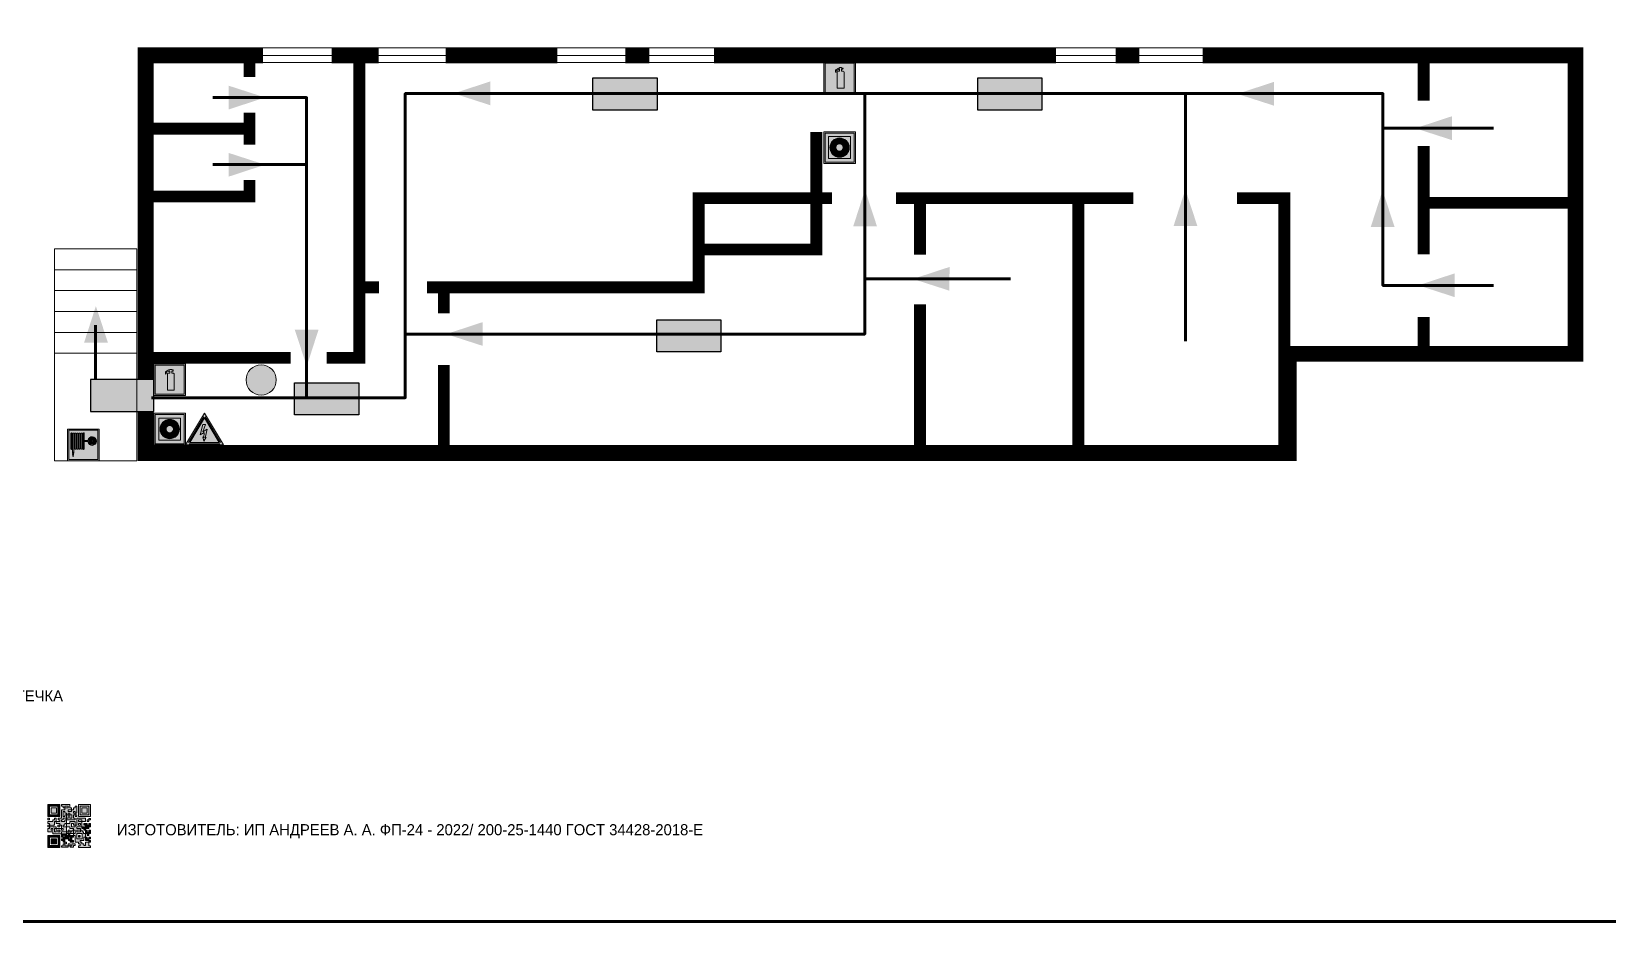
# Model space of a CAD drawing. Header units: millimetres. Extents: x 13114 to 67229, y 22859 to 38520.
# Drawn here: x 26321.4 to 26719.5, y 24275.8 to 24500.5 of the extents above; entities that cross this region are included whole.
import ezdxf

# ---------------------------------------------------------------- set-up
doc = ezdxf.new("R2010")
doc.units = ezdxf.units.MM
doc.layers.add('План_Штампы', color=7, linetype='Continuous')
doc.styles.add('обычный', font='arial.ttf')

# ---------------------------------------------------------------- blocks, each defined once
blk = doc.blocks.new('QR')
at = {"lineweight": 0}
h = blk.add_hatch(color=256, dxfattribs=at)
h.dxf.hatch_style = 1
h.paths.add_polyline_path([(9241.16, 2687.38), (9242.01, 2687.38), (9242.01, 2687.83), (9241.59, 2687.83), (9241.59, 2688.68), (9239.45, 2688.68), (9239.45, 2688.25), (9239.86, 2688.25), (9239.86, 2687.83), (9240.29, 2687.83), (9240.29, 2688.25), (9241.16, 2688.25), (9241.16, 2687.83), (9240.29, 2687.83), (9240.29, 2687.38), (9239.45, 2687.38), (9239.45, 2685.22), (9238.57, 2685.22), (9238.57, 2684.8), (9239.02, 2684.8), (9239.02, 2684.37), (9238.13, 2684.37), (9238.13, 2683.92), (9239.02, 2683.92), (9239.02, 2683.5), (9239.44, 2683.5), (9239.44, 2682.64), (9239.87, 2682.64), (9239.87, 2682.18), (9239.44, 2682.18), (9239.44, 2682.64), (9238.13, 2682.64), (9238.13, 2681.76), (9237.71, 2681.76), (9237.71, 2682.64), (9238.13, 2682.64), (9238.13, 2683.07), (9237.27, 2683.07), (9237.27, 2683.51), (9237.71, 2683.51), (9237.71, 2684.37), (9238.13, 2684.37), (9238.13, 2685.22), (9237.71, 2685.22), (9237.71, 2684.8), (9237.28, 2684.8), (9237.28, 2684.38), (9235.98, 2684.38), (9235.98, 2683.92), (9236.4, 2683.92), (9236.4, 2683.49), (9236.84, 2683.49), (9236.84, 2683.07), (9236.4, 2683.07), (9236.4, 2682.64), (9235.98, 2682.64), (9235.98, 2681.76), (9237.29, 2681.76), (9237.29, 2681.33), (9239.43, 2681.33), (9239.43, 2681.76), (9240.74, 2681.76), (9240.74, 2683.05), (9239.87, 2683.05), (9239.87, 2683.5), (9240.29, 2683.5), (9240.29, 2683.91), (9240.74, 2683.91), (9240.74, 2684.81), (9240.29, 2684.81), (9240.29, 2684.79), (9240.29, 2684.37), (9239.45, 2684.37), (9239.45, 2684.8), (9239.87, 2684.8), (9239.87, 2685.21), (9240.74, 2685.21), (9240.74, 2686.1), (9240.29, 2686.1), (9240.29, 2685.64), (9239.86, 2685.64), (9239.86, 2686.95), (9240.29, 2686.95), (9240.29, 2686.52), (9240.74, 2686.52), (9240.74, 2686.1), (9241.16, 2686.1), (9241.16, 2686.53), (9241.59, 2686.53), (9241.59, 2686.1), (9242.02, 2686.1), (9242.02, 2685.21), (9241.59, 2685.21), (9241.59, 2686.1), (9241.16, 2686.1), (9241.16, 2685.21), (9240.74, 2685.21), (9240.74, 2684.81), (9242.89, 2684.81), (9242.89, 2685.22), (9242.47, 2685.22), (9242.47, 2686.11), (9242.89, 2686.11), (9242.89, 2686.52), (9242.46, 2686.52), (9242.46, 2686.95), (9242.89, 2686.95), (9242.89, 2686.52), (9243.32, 2686.52), (9243.32, 2688.26), (9242.9, 2688.26), (9242.9, 2687.83), (9242.47, 2687.83), (9242.47, 2687.38), (9242.01, 2687.38), (9242.01, 2686.94), (9241.16, 2686.94)])
h.paths.add_polyline_path([(9239.02, 2682.18), (9239.02, 2681.76), (9238.54, 2681.76), (9238.54, 2682.18)], flags=16)
h.paths.add_polyline_path([(9237.27, 2682.65), (9237.27, 2682.19), (9236.83, 2682.19), (9236.83, 2682.65)], flags=16)
h = blk.add_hatch(color=256, dxfattribs=at)
h.dxf.hatch_style = 1
h.paths.add_polyline_path([(9238.15, 2687.83), (9236.83, 2687.83), (9236.83, 2686.52), (9238.15, 2686.52)], flags=0)
h.paths.add_polyline_path([(9239.01, 2685.65), (9239.01, 2688.68), (9235.98, 2688.68), (9235.98, 2685.65)])
h.paths.add_polyline_path([(9236.41, 2686.1), (9236.41, 2688.26), (9238.56, 2688.26), (9238.56, 2686.1)], flags=16)
h.paths.add_polyline_path([(9236.83, 2686.52), (9236.83, 2687.83), (9238.15, 2687.83), (9238.15, 2686.52)], flags=0)
h = blk.add_hatch(color=256, dxfattribs=at)
h.dxf.hatch_style = 1
h.paths.add_polyline_path([(9238.15, 2686.52), (9238.15, 2687.83), (9236.83, 2687.83), (9236.83, 2686.52)])
h.paths.add_polyline_path([(9245.91, 2686.52), (9245.91, 2687.83), (9244.59, 2687.83), (9244.59, 2686.52)], flags=0)
h.paths.add_polyline_path([(9246.77, 2685.65), (9246.77, 2688.68), (9243.74, 2688.68), (9243.74, 2685.65)])
h.paths.add_polyline_path([(9244.17, 2686.1), (9244.17, 2688.26), (9246.32, 2688.26), (9246.32, 2686.1)], flags=16)
h.paths.add_polyline_path([(9244.59, 2686.52), (9244.59, 2687.83), (9245.91, 2687.83), (9245.91, 2686.52)], flags=0)
h = blk.add_hatch(color=256, dxfattribs=at)
h.dxf.hatch_style = 1
h.paths.add_polyline_path([(9240.75, 2681.76), (9240.75, 2681.35), (9241.17, 2681.35), (9241.17, 2681.76)])
h.paths.add_polyline_path([(9241.6, 2682.18), (9241.17, 2682.18), (9241.17, 2681.76), (9241.6, 2681.76)])
h.paths.add_polyline_path([(9242.47, 2681.34), (9242.47, 2682.19), (9242.02, 2682.19), (9242.02, 2681.76), (9241.6, 2681.76), (9241.6, 2681.34)])
h.paths.add_polyline_path([(9239.87, 2678.3), (9239.44, 2678.3), (9239.44, 2677.89), (9241.17, 2677.89), (9241.17, 2678.3), (9240.28, 2678.3), (9240.28, 2678.73), (9239.87, 2678.73)])
h.paths.add_polyline_path([(9240.75, 2678.73), (9240.75, 2679.19), (9240.28, 2679.19), (9240.28, 2678.73)])
h.paths.add_polyline_path([(9241.6, 2678.73), (9241.17, 2678.73), (9241.17, 2678.3), (9241.6, 2678.3)])
h.paths.add_polyline_path([(9242.02, 2678.3), (9241.6, 2678.3), (9241.6, 2677.89), (9242.48, 2677.89), (9242.48, 2678.31), (9242.9, 2678.31), (9242.9, 2678.73), (9242.02, 2678.73)])
h.paths.add_polyline_path([(9246.36, 2684.37), (9246.36, 2684.79), (9245.93, 2684.79), (9245.93, 2684.37)])
h.paths.add_polyline_path([(9246.78, 2685.2), (9246.36, 2685.2), (9246.36, 2684.79), (9246.78, 2684.79)])
h.paths.add_polyline_path([(9245.91, 2687.83), (9244.59, 2687.83), (9244.59, 2686.52), (9245.91, 2686.52)])
h = blk.add_hatch(color=256, dxfattribs=at)
h.dxf.hatch_style = 1
h.paths.add_polyline_path([(9243.32, 2686.11), (9242.89, 2686.11), (9242.89, 2685.64), (9243.32, 2685.64)])
h.paths.add_polyline_path([(9239.02, 2683.07), (9239.02, 2683.5), (9238.56, 2683.5), (9238.56, 2683.07)])
h.paths.add_polyline_path([(9236.4, 2684.8), (9236.4, 2685.22), (9235.98, 2685.22), (9235.98, 2684.8)])
h.paths.add_polyline_path([(9236.4, 2683.07), (9236.4, 2683.49), (9235.98, 2683.49), (9235.98, 2683.07)])
h = blk.add_hatch(color=256, dxfattribs=at)
h.dxf.hatch_style = 1
h.paths.add_polyline_path([(9243.32, 2682.64), (9243.32, 2683.07), (9244.62, 2683.07), (9244.62, 2684.37), (9243.74, 2684.37), (9243.74, 2684.8), (9244.62, 2684.8), (9244.62, 2684.37), (9245.48, 2684.37), (9245.48, 2685.22), (9243.32, 2685.22), (9243.32, 2683.5), (9242.89, 2683.5), (9242.89, 2683.06), (9242.01, 2683.06), (9242.01, 2683.91), (9242.47, 2683.91), (9242.47, 2683.5), (9242.89, 2683.5), (9242.89, 2684.38), (9241.59, 2684.38), (9241.59, 2683.91), (9240.74, 2683.91), (9240.74, 2683.05), (9241.59, 2683.05), (9241.59, 2682.64), (9242.47, 2682.64), (9242.47, 2682.19), (9242.91, 2682.19), (9242.91, 2681.34), (9242.48, 2681.34), (9242.48, 2680.91), (9242.91, 2680.91), (9242.91, 2679.17), (9243.75, 2679.17), (9243.75, 2678.73), (9244.2, 2678.73), (9244.2, 2678.3), (9243.75, 2678.3), (9243.75, 2677.88), (9246.78, 2677.88), (9246.78, 2678.3), (9246.35, 2678.3), (9246.35, 2679.19), (9245.48, 2679.19), (9245.48, 2678.31), (9245.05, 2678.31), (9245.05, 2678.73), (9244.62, 2678.73), (9244.62, 2679.19), (9244.2, 2679.19), (9244.2, 2679.61), (9245.05, 2679.61), (9245.05, 2680.46), (9245.48, 2680.46), (9245.48, 2681.34), (9245.04, 2681.34), (9245.04, 2681.76), (9244.63, 2681.76), (9244.63, 2682.19), (9244.21, 2682.19), (9244.21, 2681.76), (9243.32, 2681.76), (9243.32, 2682.19), (9244.21, 2682.19), (9244.21, 2682.64)])
h.paths.add_polyline_path([(9243.75, 2683.49), (9243.75, 2683.92), (9244.21, 2683.92), (9244.21, 2683.49)], flags=16)
h.paths.add_polyline_path([(9243.32, 2681.34), (9244.63, 2681.34), (9244.63, 2680.04), (9243.32, 2680.04)], flags=16)
h.paths.add_polyline_path([(9243.76, 2680.89), (9244.18, 2680.89), (9244.18, 2680.48), (9243.76, 2680.48)], flags=0)
h = blk.add_hatch(color=256, dxfattribs=at)
h.dxf.hatch_style = 1
h.paths.add_polyline_path([(9246.36, 2683.07), (9246.78, 2683.07), (9246.78, 2683.92), (9246.36, 2683.92), (9246.36, 2683.49), (9245.92, 2683.49), (9245.92, 2683.92), (9245.06, 2683.92), (9245.06, 2683.49), (9245.48, 2683.49), (9245.48, 2683.07), (9244.62, 2683.07), (9244.62, 2682.65), (9245.05, 2682.65), (9245.05, 2682.18), (9245.48, 2682.18), (9245.48, 2682.65), (9246.36, 2682.65)])
h.paths.add_polyline_path([(9246.78, 2682.18), (9246.36, 2682.18), (9246.36, 2681.75), (9245.92, 2681.75), (9245.92, 2682.18), (9245.48, 2682.18), (9245.48, 2681.34), (9245.48, 2681.34), (9245.94, 2681.34), (9245.94, 2680.91), (9246.36, 2680.91), (9246.36, 2681.34), (9246.78, 2681.34)])
h = blk.add_hatch(color=256, dxfattribs=at)
h.dxf.hatch_style = 1
h.paths.add_polyline_path([(9235.98, 2680.9), (9235.98, 2677.86), (9239.02, 2677.86), (9239.02, 2680.9)])
h.paths.add_polyline_path([(9238.57, 2680.48), (9238.57, 2678.32), (9236.41, 2678.32), (9236.41, 2680.48)], flags=16)
h.paths.add_polyline_path([(9238.15, 2680.05), (9238.15, 2678.74), (9236.83, 2678.74), (9236.83, 2680.05)], flags=0)
h = blk.add_hatch(color=256, dxfattribs=at)
h.dxf.hatch_style = 1
h.paths.add_polyline_path([(9238.15, 2680.05), (9236.83, 2680.05), (9236.83, 2678.74), (9238.15, 2678.74)])
h = blk.add_hatch(color=256, dxfattribs=at)
h.dxf.hatch_style = 1
h.paths.add_polyline_path([(9242.02, 2680.46), (9242.48, 2680.46), (9242.48, 2680.91), (9241.58, 2680.91), (9241.58, 2681.35), (9241.17, 2681.35), (9241.17, 2680.91), (9240.75, 2680.91), (9240.75, 2681.33), (9239.43, 2681.33), (9239.43, 2680.46), (9239.86, 2680.46), (9239.86, 2680.92), (9240.3, 2680.92), (9240.3, 2680.46), (9239.86, 2680.46), (9239.86, 2680.04), (9239.44, 2680.04), (9239.44, 2679.62), (9239.86, 2679.62), (9239.86, 2679.19), (9240.29, 2679.19), (9240.29, 2680.03), (9241.18, 2680.03), (9241.18, 2680.47), (9241.6, 2680.47), (9241.6, 2680.03), (9241.18, 2680.03), (9241.18, 2679.61), (9241.6, 2679.61), (9241.6, 2679.19), (9242.47, 2679.19), (9242.47, 2679.6), (9242.02, 2679.6)])
h = blk.add_hatch(color=256, dxfattribs=at)
h.dxf.hatch_style = 1
h.paths.add_polyline_path([(9244.18, 2680.48), (9244.18, 2680.89), (9243.76, 2680.89), (9243.76, 2680.48)])
h = blk.add_hatch(color=256, dxfattribs=at)
h.dxf.hatch_style = 1
h.paths.add_polyline_path([(9245.93, 2680.04), (9245.93, 2680.46), (9245.48, 2680.46), (9245.48, 2679.62), (9246.35, 2679.62), (9246.35, 2680.04)])
h.paths.add_polyline_path([(9246.78, 2680.04), (9246.78, 2680.46), (9246.35, 2680.46), (9246.35, 2680.04)])
h.paths.add_polyline_path([(9246.78, 2679.18), (9246.78, 2679.62), (9246.35, 2679.62), (9246.35, 2679.18)])
for points in [[(9237.71, 2685.22), (9238.13, 2685.22), (9238.13, 2684.37), (9237.71, 2684.37), (9237.71, 2683.51), (9237.27, 2683.51), (9237.27, 2683.07), (9238.13, 2683.07), (9238.13, 2682.64), (9237.71, 2682.64), (9237.71, 2681.76), (9238.13, 2681.76), (9238.13, 2682.64), (9239.44, 2682.64), (9239.44, 2683.5), (9239.02, 2683.5), (9239.02, 2683.07), (9238.56, 2683.07), (9238.56, 2683.5), (9239.02, 2683.5), (9239.02, 2683.92), (9238.13, 2683.92), (9238.13, 2684.37), (9239.02, 2684.37), (9239.02, 2684.8), (9238.57, 2684.8), (9238.57, 2685.22), (9239.45, 2685.22), (9239.45, 2687.38), (9240.29, 2687.38), (9240.29, 2687.83), (9239.86, 2687.83), (9239.86, 2688.25), (9239.45, 2688.25), (9239.45, 2688.68), (9241.59, 2688.68), (9241.59, 2687.83), (9242.01, 2687.83), (9242.01, 2687.38), (9242.47, 2687.38), (9242.47, 2687.83), (9242.9, 2687.83), (9242.9, 2688.26), (9243.32, 2688.26), (9243.32, 2686.52), (9242.89, 2686.52), (9242.89, 2686.11), (9243.32, 2686.11), (9243.32, 2685.64), (9242.89, 2685.64), (9242.89, 2686.11), (9242.47, 2686.11), (9242.47, 2685.22), (9242.89, 2685.22), (9242.89, 2684.81), (9240.74, 2684.81), (9240.74, 2683.91), (9241.59, 2683.91), (9241.59, 2684.38), (9242.89, 2684.38), (9242.89, 2683.5), (9242.47, 2683.5), (9242.47, 2683.91), (9242.01, 2683.91), (9242.01, 2683.06), (9242.89, 2683.06), (9242.89, 2683.5), (9243.32, 2683.5), (9243.32, 2685.22), (9245.48, 2685.22), (9245.48, 2684.37), (9244.62, 2684.37), (9244.62, 2683.07), (9245.48, 2683.07), (9245.48, 2683.49), (9245.06, 2683.49), (9245.06, 2683.92), (9245.92, 2683.92), (9245.92, 2683.49), (9246.36, 2683.49), (9246.36, 2683.92), (9246.78, 2683.92), (9246.78, 2683.07), (9246.36, 2683.07), (9246.36, 2682.65), (9245.48, 2682.65), (9245.48, 2682.18), (9245.92, 2682.18), (9245.92, 2681.75), (9246.36, 2681.75), (9246.36, 2682.18), (9246.78, 2682.18), (9246.78, 2681.34), (9246.36, 2681.34), (9246.36, 2680.91), (9245.94, 2680.91), (9245.94, 2681.34), (9245.48, 2681.34), (9245.48, 2680.46), (9245.93, 2680.46), (9245.93, 2680.04), (9246.35, 2680.04), (9246.35, 2680.46), (9246.78, 2680.46), (9246.78, 2680.04), (9246.78, 2680.04), (9246.35, 2680.04), (9246.35, 2679.62), (9246.78, 2679.62), (9246.78, 2679.18), (9246.35, 2679.18), (9246.35, 2678.3), (9246.78, 2678.3), (9246.78, 2677.88), (9243.75, 2677.88), (9243.75, 2678.3), (9244.2, 2678.3), (9244.2, 2678.73), (9243.75, 2678.73), (9243.75, 2679.17), (9242.91, 2679.17), (9242.91, 2680.91), (9242.48, 2680.91), (9242.48, 2680.46), (9242.02, 2680.46), (9242.02, 2679.6), (9242.47, 2679.6), (9242.47, 2679.19), (9241.6, 2679.19), (9241.6, 2679.61), (9241.18, 2679.61), (9241.18, 2680.03), (9240.29, 2680.03), (9240.29, 2679.19), (9240.75, 2679.19), (9240.75, 2678.73), (9240.28, 2678.73), (9240.28, 2678.3), (9241.17, 2678.3), (9241.17, 2678.73), (9241.6, 2678.73), (9241.6, 2678.3), (9242.02, 2678.3), (9242.02, 2678.73), (9242.9, 2678.73), (9242.9, 2678.31), (9242.48, 2678.31), (9242.48, 2677.89), (9241.6, 2677.89), (9241.6, 2678.3), (9241.17, 2678.3), (9241.17, 2677.89), (9239.44, 2677.89), (9239.44, 2678.3), (9239.87, 2678.3), (9239.87, 2678.73), (9240.28, 2678.73), (9240.28, 2679.19), (9240.29, 2679.19), (9239.86, 2679.19), (9239.86, 2679.62), (9239.44, 2679.62), (9239.44, 2680.04), (9239.86, 2680.04), (9239.86, 2680.46), (9239.43, 2680.46), (9239.43, 2681.33), (9237.29, 2681.33), (9237.29, 2681.76), (9235.98, 2681.76), (9235.98, 2682.64), (9236.4, 2682.64), (9236.4, 2683.07), (9235.98, 2683.07), (9235.98, 2683.49), (9236.4, 2683.49), (9236.4, 2683.92), (9235.98, 2683.92), (9235.98, 2684.38), (9237.28, 2684.38), (9237.28, 2684.8), (9237.71, 2684.8), (9237.71, 2685.22), (9237.92, 2685.22)], [(9240.74, 2685.21), (9239.87, 2685.21), (9239.87, 2684.8), (9239.45, 2684.8), (9239.45, 2684.37), (9240.29, 2684.37), (9240.29, 2684.79), (9240.29, 2684.81), (9240.74, 2684.81), (9240.74, 2685.21), (9239.87, 2685.21)], [(9240.74, 2686.1), (9240.74, 2686.52), (9240.29, 2686.52), (9240.29, 2686.95), (9239.86, 2686.95), (9239.86, 2685.64), (9240.29, 2685.64), (9240.29, 2686.1), (9240.74, 2686.1), (9240.74, 2686.52)], [(9240.74, 2683.91), (9240.29, 2683.91), (9240.29, 2683.5), (9239.87, 2683.5), (9239.87, 2683.05), (9240.74, 2683.05), (9240.74, 2683.91)], [(9244.62, 2684.37), (9244.62, 2684.8), (9243.74, 2684.8), (9243.74, 2684.37), (9244.62, 2684.37)], [(9240.74, 2683.05), (9240.74, 2681.76), (9239.43, 2681.76), (9239.43, 2681.33), (9240.75, 2681.33), (9240.75, 2681.35), (9240.75, 2680.91), (9241.17, 2680.91), (9241.17, 2681.35), (9241.58, 2681.35), (9241.58, 2680.91), (9242.48, 2680.91), (9242.48, 2681.34), (9242.91, 2681.34), (9242.91, 2682.19), (9242.47, 2682.19), (9242.47, 2682.64), (9241.59, 2682.64), (9241.59, 2683.05), (9240.74, 2683.05)], [(9239.86, 2680.46), (9239.86, 2680.92), (9240.3, 2680.92), (9240.3, 2680.46), (9239.86, 2680.46)], [(9241.6, 2681.76), (9242.02, 2681.76), (9242.02, 2682.19), (9242.47, 2682.19), (9242.47, 2681.34), (9241.6, 2681.34), (9241.6, 2681.76)], [(9244.62, 2683.07), (9243.32, 2683.07), (9243.32, 2682.64), (9244.21, 2682.64), (9244.21, 2682.19), (9243.32, 2682.19), (9243.32, 2681.76), (9244.21, 2681.76), (9244.21, 2682.19), (9244.63, 2682.19), (9244.63, 2681.76), (9245.04, 2681.76), (9245.04, 2681.34), (9245.48, 2681.34)], [(9245.48, 2680.46), (9245.05, 2680.46), (9245.05, 2679.61), (9244.2, 2679.61), (9244.2, 2679.19), (9244.62, 2679.19), (9244.62, 2678.73), (9245.05, 2678.73), (9245.05, 2678.31), (9245.48, 2678.31), (9245.48, 2679.19), (9246.35, 2679.19), (9246.35, 2679.07)], [(9245.48, 2682.18), (9245.05, 2682.18), (9245.05, 2682.65), (9244.62, 2682.65), (9244.62, 2683.07)], [(9245.48, 2682.18), (9245.48, 2681.34)], [(9246.35, 2679.62), (9245.48, 2679.62), (9245.48, 2680.46)], [(9245.48, 2680.46), (9245.48, 2679.62), (9246.35, 2679.62), (9246.35, 2680.04), (9245.93, 2680.04), (9245.93, 2680.46), (9245.48, 2680.46), (9245.48, 2679.62)], [(9246.35, 2679.62), (9246.35, 2679.18)]]:
    blk.add_lwpolyline(points, dxfattribs=at)
for points in [[(9235.98, 2685.65), (9239.01, 2685.65), (9239.01, 2688.68), (9235.98, 2688.68)], [(9236.41, 2688.26), (9238.56, 2688.26), (9238.56, 2686.1), (9236.41, 2686.1)], [(9236.83, 2687.83), (9238.15, 2687.83), (9238.15, 2686.52), (9236.83, 2686.52)], [(9240.29, 2687.83), (9241.16, 2687.83), (9241.16, 2688.25), (9240.29, 2688.25)], [(9240.29, 2688.25), (9241.16, 2688.25), (9241.16, 2687.83), (9240.29, 2687.83)], [(9242.01, 2687.38), (9241.16, 2687.38), (9241.16, 2686.94), (9242.01, 2686.94)], [(9241.16, 2687.38), (9242.01, 2687.38), (9242.01, 2686.94), (9241.16, 2686.94)], [(9243.74, 2685.65), (9246.77, 2685.65), (9246.77, 2688.68), (9243.74, 2688.68)], [(9244.17, 2688.26), (9246.32, 2688.26), (9246.32, 2686.1), (9244.17, 2686.1)], [(9244.59, 2687.83), (9245.91, 2687.83), (9245.91, 2686.52), (9244.59, 2686.52)], [(9235.98, 2684.8), (9236.4, 2684.8), (9236.4, 2685.22), (9235.98, 2685.22)], [(9236.4, 2683.07), (9236.84, 2683.07), (9236.84, 2683.49), (9236.4, 2683.49)], [(9241.16, 2686.1), (9240.74, 2686.1), (9240.74, 2685.21), (9241.16, 2685.21)], [(9241.16, 2686.53), (9241.59, 2686.53), (9241.59, 2686.1), (9241.16, 2686.1)], [(9241.59, 2686.1), (9242.02, 2686.1), (9242.02, 2685.21), (9241.59, 2685.21)], [(9242.89, 2686.52), (9242.46, 2686.52), (9242.46, 2686.95), (9242.89, 2686.95)], [(9243.75, 2683.92), (9244.21, 2683.92), (9244.21, 2683.49), (9243.75, 2683.49)], [(9245.93, 2684.79), (9246.36, 2684.79), (9246.36, 2684.37), (9245.93, 2684.37)], [(9246.36, 2685.2), (9246.78, 2685.2), (9246.78, 2684.79), (9246.36, 2684.79)], [(9235.98, 2677.86), (9239.02, 2677.86), (9239.02, 2680.9), (9235.98, 2680.9)], [(9236.41, 2680.48), (9238.57, 2680.48), (9238.57, 2678.32), (9236.41, 2678.32)], [(9236.83, 2682.19), (9237.27, 2682.19), (9237.27, 2682.65), (9236.83, 2682.65)], [(9236.83, 2680.05), (9238.15, 2680.05), (9238.15, 2678.74), (9236.83, 2678.74)], [(9238.54, 2682.18), (9239.02, 2682.18), (9239.02, 2681.76), (9238.54, 2681.76)], [(9239.44, 2682.64), (9239.87, 2682.64), (9239.87, 2682.18), (9239.44, 2682.18)], [(9240.75, 2681.76), (9241.17, 2681.76), (9241.17, 2681.35), (9240.75, 2681.35)], [(9241.17, 2682.18), (9241.6, 2682.18), (9241.6, 2681.76), (9241.17, 2681.76)], [(9241.18, 2680.03), (9241.6, 2680.03), (9241.6, 2680.47), (9241.18, 2680.47)], [(9243.32, 2680.04), (9244.63, 2680.04), (9244.63, 2681.34), (9243.32, 2681.34)], [(9243.76, 2680.89), (9244.18, 2680.89), (9244.18, 2680.48), (9243.76, 2680.48)]]:
    blk.add_lwpolyline(points, close=True, dxfattribs=at)
blk = doc.blocks.new('A$C37112FD5')
at = {"true_color": 0xf5f5ff}
h = blk.add_hatch(color=7, dxfattribs=at)
h.dxf.hatch_style = 1
h.paths.add_polyline_path([(12.8, -7.4), (0, -7.4), (0, -20.2), (12.8, -20.2)])
h.paths.add_polyline_path([(12.29, -7.91), (12.29, -19.69), (0.51, -19.69), (0.51, -7.91)], flags=16)
h.paths.add_polyline_path([(4.98, -9.04, -0.42597), (5.17, -9.22), (5.17, -12.25), (5.17, -15.29, -0.432244), (4.98, -15.47), (4.83, -15.47, -0.42597), (4.64, -15.29), (4.64, -12.25), (4.64, -9.22, -0.432244), (4.83, -9.04)], flags=0)
h.paths.add_polyline_path([(4.28, -9.22), (4.28, -12.25), (4.28, -15.29, -0.432244), (4.09, -15.47), (3.94, -15.47, -0.42597), (3.75, -15.29), (3.75, -12.25), (3.75, -9.22, -0.432244), (3.94, -9.04), (4.09, -9.04, -0.42597)], flags=0)
h.paths.add_polyline_path([(5.72, -9.04), (5.87, -9.04, -0.42597), (6.06, -9.22), (6.06, -12.25), (6.06, -15.29, -0.432244), (5.87, -15.47), (5.72, -15.47, -0.42597), (5.53, -15.29), (5.53, -12.25), (5.53, -9.22, -0.432244)], flags=0)
h.paths.add_polyline_path([(6.42, -8.9), (6.5, -8.9, -0.42597), (6.69, -9.08), (6.69, -12.03), (8.21, -12.03, -15.824349), (8.21, -12.47), (6.69, -12.47), (6.69, -15.42, -0.432244), (6.5, -15.6), (6.42, -15.6)], flags=0)
h.paths.add_polyline_path([(3.39, -9.22), (3.39, -12.25), (3.39, -15.29, -0.432244), (3.2, -15.47), (3.05, -15.47, -0.42597), (2.85, -15.29), (2.85, -12.25), (2.85, -9.22, -0.432244), (3.05, -9.04), (3.2, -9.04, -0.42597)], flags=0)
h.paths.add_polyline_path([(2.5, -9.22), (2.5, -16.71), (1.96, -16.71), (1.96, -9.22, -0.432244), (2.15, -9.04), (2.31, -9.04, -0.42597)], flags=0)
h.paths.add_polyline_path([(1.61, -8.9), (1.61, -15.6), (1.57, -15.6, -0.42597), (1.37, -15.42), (1.37, -12.03), (1.37, -9.09, -0.432244), (1.57, -8.9)], flags=0)
h.paths.add_polyline_path([(9.76, -10.81), (9.76, -12.03), (8.49, -12.03, -0.336371)], flags=0)
h.paths.add_polyline_path([(8.49, -12.47), (9.76, -12.47), (9.76, -13.7, -0.336371)], flags=0)
h.paths.add_polyline_path([(10.11, -10.81, -0.336371), (11.38, -12.03), (10.11, -12.03)], flags=0)
h.paths.add_polyline_path([(10.11, -12.47), (11.38, -12.47, -0.336371), (10.11, -13.7)], flags=0)
h.paths.add_polyline_path([(2.5, -16.84), (2.5, -17.05), (1.97, -17.05), (1.97, -16.84)], flags=0)
h.paths.add_polyline_path([(2.5, -17.24, -0.033778), (2.24, -18.6, -0.033778), (1.97, -17.24)], flags=0)
h = blk.add_hatch(color=242)
h.dxf.hatch_style = 1
h.paths.add_polyline_path([(12.29, -7.91), (0.51, -7.91), (0.51, -19.69), (12.29, -19.69)])
h.paths.add_polyline_path([(6.42, -15.6), (6.42, -8.9), (6.5, -8.9, -0.42597), (6.69, -9.08), (6.69, -12.03), (8.21, -12.03, -15.824349), (8.21, -12.47), (6.69, -12.47), (6.69, -15.42, -0.432244), (6.5, -15.6)], flags=16)
h.paths.add_polyline_path([(5.87, -15.47), (5.72, -15.47, -0.42597), (5.53, -15.29), (5.53, -12.25), (5.53, -9.22, -0.432244), (5.72, -9.04), (5.87, -9.04, -0.42597), (6.06, -9.22), (6.06, -12.25), (6.06, -15.29, -0.432244)], flags=16)
h.paths.add_polyline_path([(4.98, -15.47), (4.83, -15.47, -0.42597), (4.64, -15.29), (4.64, -12.25), (4.64, -9.22, -0.432244), (4.83, -9.04), (4.98, -9.04, -0.42597), (5.17, -9.22), (5.17, -12.25), (5.17, -15.29, -0.432244)], flags=16)
h.paths.add_polyline_path([(4.09, -15.47), (3.94, -15.47, -0.42597), (3.75, -15.29), (3.75, -12.25), (3.75, -9.22, -0.432244), (3.94, -9.04), (4.09, -9.04, -0.42597), (4.28, -9.22), (4.28, -12.25), (4.28, -15.29, -0.432244)], flags=16)
h.paths.add_polyline_path([(3.2, -15.47), (3.05, -15.47, -0.42597), (2.85, -15.29), (2.85, -12.25), (2.85, -9.22, -0.432244), (3.05, -9.04), (3.2, -9.04, -0.42597), (3.39, -9.22), (3.39, -12.25), (3.39, -15.29, -0.432244)], flags=16)
h.paths.add_polyline_path([(2.5, -17.05), (1.97, -17.05), (1.97, -16.84), (2.5, -16.84)], flags=16)
h.paths.add_polyline_path([(2.5, -17.24, -0.033778), (2.24, -18.6, -0.033778), (1.97, -17.24)], flags=16)
h.paths.add_polyline_path([(2.5, -16.71), (1.96, -16.71), (1.96, -9.22, -0.432244), (2.15, -9.04), (2.31, -9.04, -0.42597), (2.5, -9.22)], flags=16)
h.paths.add_polyline_path([(1.61, -15.6), (1.57, -15.6, -0.42597), (1.37, -15.42), (1.37, -12.03), (1.37, -9.09, -0.432244), (1.57, -8.9), (1.61, -8.9)], flags=16)
h.paths.add_polyline_path([(8.49, -12.47), (9.76, -12.47), (9.76, -13.7, -0.336371)], flags=0)
h.paths.add_polyline_path([(10.11, -13.7), (10.11, -12.47), (11.38, -12.47, -0.336371)], flags=0)
h.paths.add_polyline_path([(8.49, -12.03, -0.336371), (9.76, -10.81), (9.76, -12.03)], flags=0)
h.paths.add_polyline_path([(10.11, -12.03), (10.11, -10.81, -0.336371), (11.38, -12.03)], flags=0)
h = blk.add_hatch(color=7, dxfattribs=at)
h.dxf.hatch_style = 1
h.paths.add_polyline_path([(1.61, -8.9), (1.57, -8.9, 0.432244), (1.37, -9.09), (1.37, -12.03), (1.37, -15.42, 0.42597), (1.57, -15.6), (1.61, -15.6)])
h.paths.add_polyline_path([(2.5, -9.22, 0.42597), (2.31, -9.04), (2.15, -9.04, 0.432244), (1.96, -9.22), (1.96, -16.71), (2.5, -16.71)])
h.paths.add_polyline_path([(2.5, -16.84), (1.97, -16.84), (1.97, -17.05), (2.5, -17.05)])
h.paths.add_polyline_path([(2.5, -17.24), (1.97, -17.24, 0.033778), (2.24, -18.6, 0.033778)])
h.paths.add_polyline_path([(3.39, -12.25), (3.39, -9.22, 0.42597), (3.2, -9.04), (3.05, -9.04, 0.432244), (2.85, -9.22), (2.85, -12.25), (2.85, -15.29, 0.42597), (3.05, -15.47), (3.2, -15.47, 0.432244), (3.39, -15.29)])
h.paths.add_polyline_path([(4.28, -12.25), (4.28, -9.22, 0.42597), (4.09, -9.04), (3.94, -9.04, 0.432244), (3.75, -9.22), (3.75, -12.25), (3.75, -15.29, 0.42597), (3.94, -15.47), (4.09, -15.47, 0.432244), (4.28, -15.29)])
h.paths.add_polyline_path([(5.17, -12.25), (5.17, -9.22, 0.42597), (4.98, -9.04), (4.83, -9.04, 0.432244), (4.64, -9.22), (4.64, -12.25), (4.64, -15.29, 0.42597), (4.83, -15.47), (4.98, -15.47, 0.432244), (5.17, -15.29)])
h.paths.add_polyline_path([(6.06, -12.25), (6.06, -9.22, 0.42597), (5.87, -9.04), (5.72, -9.04, 0.432244), (5.53, -9.22), (5.53, -12.25), (5.53, -15.29, 0.42597), (5.72, -15.47), (5.87, -15.47, 0.432244), (6.06, -15.29)])
h.paths.add_polyline_path([(6.69, -12.47), (8.21, -12.47, 15.824349), (8.21, -12.03), (6.69, -12.03), (6.69, -9.08, 0.42597), (6.5, -8.9), (6.42, -8.9), (6.42, -15.6), (6.5, -15.6, 0.432244), (6.69, -15.42)])
h.paths.add_polyline_path([(8.49, -12.47), (9.76, -12.47), (9.76, -13.7, -0.336371)], flags=16)
h.paths.add_polyline_path([(8.49, -12.03, -0.336371), (9.76, -10.81), (9.76, -12.03)], flags=16)
h.paths.add_polyline_path([(10.11, -12.47), (11.38, -12.47, -0.336371), (10.11, -13.7)], flags=16)
h.paths.add_polyline_path([(10.11, -12.03), (10.11, -10.81, -0.336371), (11.38, -12.03)], flags=16)
h = blk.add_hatch(color=242)
h.dxf.hatch_style = 1
h.paths.add_polyline_path([(9.76, -10.81, 0.336371), (8.49, -12.03), (9.76, -12.03)])
h.paths.add_polyline_path([(10.11, -10.81), (10.11, -12.03), (11.38, -12.03, 0.336371)])
h.paths.add_polyline_path([(11.38, -12.47), (10.11, -12.47), (10.11, -13.7, 0.336371)])
h.paths.add_polyline_path([(9.76, -12.47), (8.49, -12.47, 0.336371), (9.76, -13.7)])
at = {"color": 242, "lineweight": 5}
for p, q in [((0, -20.2), (0, -7.4)), ((0, -7.4), (12.8, -7.4)), ((1.37, -12.03), (1.37, -9.08)), ((1.37, -12.03), (1.37, -15.42)), ((1.57, -8.9), (1.61, -8.9)), ((1.61, -8.9), (1.61, -15.6)), ((1.96, -16.71), (1.96, -9.22)), ((2.15, -9.04), (2.31, -9.04)), ((2.5, -16.71), (2.5, -9.22)), ((2.85, -12.25), (2.85, -9.22)), ((2.85, -12.25), (2.85, -15.29)), ((3.05, -9.04), (3.2, -9.04)), ((3.39, -12.25), (3.39, -9.22)), ((3.39, -12.25), (3.39, -15.29)), ((3.75, -12.25), (3.75, -9.22)), ((3.75, -12.25), (3.75, -15.29)), ((3.94, -9.04), (4.09, -9.04)), ((4.28, -12.25), (4.28, -9.22)), ((4.28, -12.25), (4.28, -15.29)), ((4.64, -12.25), (4.64, -9.22)), ((4.64, -12.25), (4.64, -15.29)), ((4.83, -9.04), (4.98, -9.04)), ((5.17, -12.25), (5.17, -9.22)), ((5.17, -12.25), (5.17, -15.29)), ((5.53, -12.25), (5.53, -9.22)), ((5.53, -12.25), (5.53, -15.29)), ((5.72, -9.04), (5.87, -9.04)), ((6.06, -12.25), (6.06, -9.22)), ((6.06, -12.25), (6.06, -15.29)), ((6.42, -8.9), (6.42, -15.6)), ((6.5, -8.9), (6.42, -8.9)), ((6.69, -12.03), (6.69, -9.08)), ((8.21, -12.03), (6.69, -12.03)), ((8.21, -12.47), (6.69, -12.47)), ((6.69, -12.47), (6.69, -15.42)), ((9.76, -12.03), (8.49, -12.03)), ((9.76, -12.47), (8.49, -12.47)), ((9.76, -10.81), (9.76, -12.03)), ((9.76, -12.47), (9.76, -13.7)), ((10.11, -10.81), (10.11, -12.03)), ((11.38, -12.03), (10.11, -12.03)), ((11.38, -12.47), (10.11, -12.47)), ((10.11, -12.47), (10.11, -13.7)), ((12.8, -20.2), (12.8, -7.4)), ((1.57, -15.6), (1.61, -15.6)), ((1.96, -16.71), (2.5, -16.71)), ((1.97, -16.84), (2.5, -16.84)), ((1.97, -17.05), (1.97, -16.84)), ((2.5, -17.05), (1.97, -17.05)), ((1.97, -17.24), (2.5, -17.24)), ((2.5, -16.84), (2.5, -17.05)), ((3.05, -15.47), (3.2, -15.47)), ((3.94, -15.47), (4.09, -15.47)), ((4.83, -15.47), (4.98, -15.47)), ((5.72, -15.47), (5.87, -15.47)), ((6.42, -15.6), (6.5, -15.6)), ((0, -20.2), (12.8, -20.2))]:
    blk.add_line(p, q, dxfattribs=at)
blk.add_lwpolyline([(0.51, -7.91), (12.29, -7.91), (12.29, -19.69), (0.51, -19.69)], close=True, dxfattribs=at)
for centre, radius, start, end in [((1.56, -9.09), 0.182, 87.10267, 180.60715), ((2.15, -9.22), 0.182, 87.10267, 180.60715), ((2.32, -9.22), 0.182, 359.39285, 92.89733), ((3.04, -9.22), 0.182, 87.10267, 180.60715), ((3.21, -9.22), 0.182, 359.39285, 92.89733), ((3.93, -9.22), 0.182, 87.10267, 180.60715), ((4.1, -9.22), 0.182, 359.39285, 92.89733), ((4.82, -9.22), 0.182, 87.10267, 180.60715), ((4.99, -9.22), 0.182, 359.39285, 92.89733), ((5.71, -9.22), 0.182, 87.10267, 180.60715), ((5.88, -9.22), 0.182, 359.39285, 92.89733), ((6.51, -9.09), 0.182, 359.39285, 92.89733), ((9.93, -12.25), 1.74, 187.23185, 172.76815), ((9.93, -12.25), 1.46, 96.99266, 171.35851), ((9.93, -12.25), 1.46, 188.64149, 263.00734), ((9.93, -12.25), 1.46, 8.64149, 83.00734), ((9.93, -12.25), 1.46, 276.99266, 351.35851), ((1.56, -15.42), 0.182, 179.39285, 272.89733), ((12.17, -15.98), 10.27, 187.04098, 194.7793), ((-7.7, -15.98), 10.27, 345.2207, 352.95902), ((3.04, -15.29), 0.182, 179.39285, 272.89733), ((3.21, -15.29), 0.182, 267.10267, 0.60715), ((3.93, -15.29), 0.182, 179.39285, 272.89733), ((4.1, -15.29), 0.182, 267.10267, 0.60715), ((4.82, -15.29), 0.182, 179.39285, 272.89733), ((4.99, -15.29), 0.182, 267.10267, 0.60715), ((5.71, -15.29), 0.182, 179.39285, 272.89733), ((5.88, -15.29), 0.182, 267.10267, 0.60715), ((6.51, -15.42), 0.182, 267.10267, 0.60715)]:
    blk.add_arc(centre, radius, start, end, dxfattribs=at)
blk = doc.blocks.new('A$C7B4425F7')
at = {"true_color": 0xffffff}
blk.add_hatch(color=7, dxfattribs=at).paths.add_polyline_path([(0, 0), (-16, 0), (-16, -8), (0, -8)])
h = blk.add_hatch(color=126)
h.paths.add_polyline_path([(-0.2, -0.2), (-15.8, -0.2), (-15.8, -7.8), (-0.2, -7.8)])
h.paths.add_polyline_path([(-11.76, -2.03), (-11.76, -3.66), (-11.17, -3.66, -0.568275), (-11.17, -6.18), (-12.58, -6.18), (-12.58, -2.03)], flags=16)
h.paths.add_polyline_path([(-13.33, -4.12, -0.495768), (-13.59, -6.18), (-15.03, -6.18), (-15.03, -2.03), (-13.59, -2.03, -0.487973)], flags=16)
h.paths.add_polyline_path([(-10.25, -2.03), (-9.48, -2.03), (-9.48, -6.18), (-10.25, -6.18)], flags=16)
h.paths.add_polyline_path([(-13.84, -3.69), (-14.24, -3.69), (-14.24, -3.03), (-13.9, -3.03, -0.692621)], flags=0)
h.paths.add_polyline_path([(-9.15, -2.03), (-8.4, -2.03), (-8.04, -3.07), (-7.68, -2.03), (-6.93, -2.03), (-7.64, -4.1), (-6.93, -6.18), (-7.68, -6.18), (-8.04, -5.14), (-8.4, -6.18), (-9.15, -6.18), (-8.44, -4.1)], flags=16)
h.paths.add_polyline_path([(-11.76, -4.46), (-11.42, -4.46, -0.692621), (-11.36, -5.12), (-11.76, -5.12)], flags=0)
h.paths.add_polyline_path([(-13.9, -5.2), (-14.24, -5.2), (-14.24, -4.55), (-13.84, -4.55, -0.708038)], flags=0)
edge = h.paths.add_edge_path(flags=16)
edge.add_ellipse((-5.51, -4.08), major_axis=(0, 2.05), ratio=0.586184, start_angle=0, end_angle=360)
edge = h.paths.add_edge_path(flags=0)
edge.add_ellipse((-5.51, -4.08), major_axis=(0, 1.14), ratio=0.454828, start_angle=0, end_angle=360)
h.paths.add_polyline_path([(-4.13, -4.96, 0.377264), (-3.48, -4.52, 0.0555), (-3.16, -2.03), (-1.66, -2.03), (-1.66, -4.96), (-0.96, -4.96), (-0.96, -7.01), (-1.75, -7.01), (-1.75, -6.18), (-3.3, -6.18), (-3.3, -7.02), (-4.13, -7.02)], flags=16)
h.paths.add_polyline_path([(-2.73, -2.91), (-2.28, -2.91), (-2.28, -4.96), (-3.05, -4.96, 0.079136)], flags=0)
at = {"color": 126}
blk.add_lwpolyline([(-16, -8), (0, -8), (0, 0), (-16, 0)], close=True, dxfattribs=at)
blk = doc.blocks.new('A$C32E8229D')
at = {"true_color": 0xffffff}
blk.add_hatch(color=7, dxfattribs=at).paths.add_polyline_path([(0, 0), (0, -8), (16, -8), (16, 0)])
h = blk.add_hatch(color=126)
h.paths.add_polyline_path([(0.2, -0.2), (15.8, -0.2), (15.8, -7.8), (0.2, -7.8)])
h.paths.add_polyline_path([(13.49, -2.05), (12.08, -2.05), (11.37, -2.63, 0.162397), (11.29, -2.84), (11.29, -3.63), (10.35, -3.63), (10.35, -4.05), (11.68, -4.05), (11.68, -3.48), (12.26, -4.28), (11.29, -5.1), (11.29, -6.78), (11.85, -6.78), (11.85, -5.44), (12.8, -4.64), (12.8, -5.94), (14.46, -5.94), (14.46, -5.39), (13.45, -5.39), (13.45, -3.97), (12.46, -2.59), (13.15, -2.59), (13.69, -3.34), (14.18, -3)], flags=16)
h.paths.add_polyline_path([(10.74, -1.82, 1), (11.8, -1.82, 1)], flags=16)
h.paths.add_polyline_path([(9.39, -3.59), (5.99, -3.59), (6.56, -3.03), (5.91, -3.03), (5.1, -3.83), (5.91, -4.64), (6.56, -4.64), (5.99, -4.09), (9.39, -4.09)], flags=16)
h.paths.add_polyline_path([(4.29, -1.08), (1.72, -1.08), (1.72, -6.6), (4.29, -6.6)], flags=16)
at = {"color": 126}
blk.add_lwpolyline([(16, -8), (0, -8), (0, 0), (16, 0)], close=True, dxfattribs=at)
blk = doc.blocks.new('A$C54414219')
at = {"true_color": 0xffffff}
h = blk.add_hatch(color=7, dxfattribs=at)
h.paths.add_polyline_path([(2.39, -9.45), (2.39, -18.3), (11.23, -18.3), (11.23, -9.45)], flags=0)
h.paths.add_polyline_path([(10.71, -13.87, -1), (2.92, -13.87, -1)], flags=0)
h.paths.add_polyline_path([(8.3, -13.87, -1), (5.33, -13.87, -1)], flags=0)
h.paths.add_polyline_path([(0.41, -7.47), (0.41, -20.27), (13.21, -20.27), (13.21, -7.47)])
h.paths.add_polyline_path([(0.92, -19.77), (12.71, -19.77), (12.71, -7.98), (0.92, -7.98)], flags=16)
h.paths.add_polyline_path([(11.23, -9.45), (11.23, -18.3), (2.39, -18.3), (2.39, -9.45)], flags=0)
at = {"lineweight": 5}
h = blk.add_hatch(color=242, dxfattribs=at)
h.paths.add_polyline_path([(12.71, -7.98), (0.92, -7.98), (0.92, -19.77), (12.71, -19.77)])
h.paths.add_polyline_path([(11.23, -18.3), (2.39, -18.3), (2.39, -9.45), (11.23, -9.45)], flags=16)
h.paths.add_polyline_path([(10.71, -13.87, -1), (2.92, -13.87, -1)], flags=0)
h.paths.add_polyline_path([(8.3, -13.87, -1), (5.33, -13.87, -1)], flags=0)
at = {"true_color": 0xffffff}
h = blk.add_hatch(color=7, dxfattribs=at)
h.paths.add_polyline_path([(2.39, -9.45), (2.39, -18.3), (11.23, -18.3), (11.23, -9.45)])
h.paths.add_polyline_path([(10.71, -13.87, -1), (2.92, -13.87, -1)], flags=16)
h.paths.add_polyline_path([(8.3, -13.87, -1), (5.33, -13.87, -1)], flags=0)
at = {"lineweight": 5}
h = blk.add_hatch(color=242, dxfattribs=at)
h.paths.add_polyline_path([(2.92, -13.87, 1), (10.71, -13.87, 1)])
h.paths.add_polyline_path([(8.3, -13.87, -1), (5.33, -13.87, -1)], flags=16)
at = {"color": 242, "lineweight": 5}
for p, q in [((0.41, -20.27), (0.41, -7.47)), ((0.41, -7.47), (13.21, -7.47)), ((0.41, -7.47), (13.21, -7.47)), ((13.21, -20.27), (13.21, -7.47)), ((0.41, -20.27), (13.21, -20.27))]:
    blk.add_line(p, q, dxfattribs=at)
for points in [[(0.92, -7.98), (12.71, -7.98), (12.71, -19.77), (0.92, -19.77)], [(2.39, -9.45), (11.23, -9.45), (11.23, -18.3), (2.39, -18.3)]]:
    blk.add_lwpolyline(points, close=True, dxfattribs=at)
for radius in [3.89, 1.49]:
    blk.add_circle((6.81, -13.87), radius, dxfattribs=at)
blk = doc.blocks.new('A$C3AD82952')
at = {"true_color": 0xf5f5ff}
h = blk.add_hatch(color=7, dxfattribs=at)
h.dxf.hatch_style = 1
h.paths.add_polyline_path([(8.21, 8.73, 0.414214), (7.89, 9.05), (7.22, 9.05), (7.22, 9.92), (7.59, 9.92, 1), (7.57, 10.36), (7.22, 10.36), (7.22, 10.6), (6.43, 10.6), (6.43, 10.36), (6.01, 10.36), (4.74, 9.59), (4.74, 8.69), (4.98, 8.73), (4.98, 9.26), (6.12, 9.91), (6.43, 9.91), (6.43, 9.05), (5.76, 9.05, 0.414214), (5.44, 8.73), (5.44, 2.2), (8.21, 2.2)], flags=0)
h.paths.add_polyline_path([(12.8, 12.8), (0, 12.8), (0, 0), (12.8, 0)])
h.paths.add_polyline_path([(0.51, 12.29), (12.29, 12.29), (12.29, 0.51), (0.51, 0.51)], flags=16)
h.paths.add_polyline_path([(4.74, 9.59), (6.01, 10.36), (6.43, 10.36), (6.43, 10.6), (7.22, 10.6), (7.22, 10.36), (7.59, 10.36, -0.94586), (7.59, 9.92), (7.22, 9.92), (7.22, 9.05), (7.89, 9.05, -0.414214), (8.21, 8.73), (8.21, 2.2), (5.44, 2.2), (5.44, 8.73, -0.414214), (5.76, 9.05), (6.43, 9.05), (6.43, 9.91), (6.12, 9.91), (4.98, 9.26), (4.98, 8.73), (4.74, 8.69)], flags=0)
h = blk.add_hatch(color=242)
h.dxf.hatch_style = 1
h.paths.add_polyline_path([(12.29, 12.29), (0.51, 12.29), (0.51, 0.51), (12.29, 0.51)])
h.paths.add_polyline_path([(4.74, 8.69), (4.74, 9.59), (6.01, 10.36), (6.43, 10.36), (6.43, 10.6), (7.22, 10.6), (7.22, 10.36), (7.59, 10.36, -0.94586), (7.59, 9.92), (7.22, 9.92), (7.22, 9.05), (7.89, 9.05, -0.414214), (8.21, 8.73), (8.21, 2.2), (5.44, 2.2), (5.44, 8.73, -0.414214), (5.76, 9.05), (6.43, 9.05), (6.43, 9.91), (6.12, 9.91), (4.98, 9.26), (4.98, 8.73)], flags=16)
h = blk.add_hatch(color=7, dxfattribs=at)
h.dxf.hatch_style = 1
h.paths.add_polyline_path([(8.21, 8.73, 0.414214), (7.89, 9.05), (7.22, 9.05), (7.22, 9.92), (7.59, 9.92, 1), (7.57, 10.36), (7.22, 10.36), (7.22, 10.6), (6.43, 10.6), (6.43, 10.36), (6.01, 10.36), (4.74, 9.59), (4.74, 8.69), (4.98, 8.73), (4.98, 9.26), (6.12, 9.91), (6.43, 9.91), (6.43, 9.05), (5.76, 9.05, 0.414214), (5.44, 8.73), (5.44, 2.2), (8.21, 2.2)])
at = {"color": 242, "lineweight": 5}
for p, q in [((0, 0), (0, 12.8)), ((0, 12.8), (12.8, 12.8)), ((12.8, 0), (12.8, 12.8)), ((6.01, 10.36), (4.74, 9.59)), ((4.74, 9.59), (4.74, 8.69)), ((4.74, 8.69), (4.98, 8.73)), ((4.98, 9.26), (6.12, 9.91)), ((4.98, 8.73), (4.98, 9.26)), ((5.44, 2.2), (5.44, 8.73)), ((5.76, 9.05), (6.43, 9.05)), ((6.01, 10.36), (6.43, 10.36)), ((6.12, 9.91), (6.43, 9.91)), ((7.22, 10.6), (6.43, 10.6)), ((6.43, 10.6), (6.43, 10.36)), ((6.43, 9.91), (6.43, 9.05)), ((7.22, 10.36), (7.22, 10.6)), ((7.59, 10.36), (7.22, 10.36)), ((7.22, 9.05), (7.22, 9.92)), ((7.59, 9.92), (7.22, 9.92)), ((7.89, 9.05), (7.22, 9.05)), ((8.21, 2.2), (8.21, 8.73)), ((0, 0), (12.8, 0)), ((5.44, 2.2), (8.21, 2.2))]:
    blk.add_line(p, q, dxfattribs=at)
blk.add_lwpolyline([(0.51, 12.29), (12.29, 12.29), (12.29, 0.51), (0.51, 0.51)], close=True, dxfattribs=at)
for centre, radius, start, end in [((5.76, 8.73), 0.32, 90, 180), ((7.58, 10.14), 0.223, 273.18746, 86.81254), ((7.89, 8.73), 0.32, 0, 90)]:
    blk.add_arc(centre, radius, start, end, dxfattribs=at)
blk = doc.blocks.new('A$C3E6D3DDE')
at = {"lineweight": 5}
h = blk.add_hatch(color=40, dxfattribs=at)
h.paths.add_polyline_path([(24.1, 1.45), (16.46, -11.35), (31.74, -11.35)])
h.paths.add_polyline_path([(24.09, -0.46), (30.03, -10.41), (18.14, -10.41)], flags=16)
h.paths.add_polyline_path([(24.54, -3.08), (23.41, -6.02), (25.13, -5.01), (24.33, -8.5), (24.82, -8.27), (23.79, -9.86), (23.4, -8.04), (23.8, -8.43), (24.04, -6.29), (22.39, -7.25), (23.44, -3.08)], flags=0)
h = blk.add_hatch(color=256, dxfattribs=at)
h.paths.add_polyline_path([(24.37, 0.03, 0.567511), (23.82, 0.03), (17.59, -10.4, 0.582454), (17.86, -10.88), (30.32, -10.88, 0.582149), (30.6, -10.4)])
h.paths.add_polyline_path([(24.09, -0.46), (18.14, -10.41), (30.03, -10.41)], flags=16)
h.paths.add_polyline_path([(24.54, -3.08), (23.41, -6.02), (25.13, -5.01), (24.33, -8.5), (24.82, -8.27), (23.79, -9.86), (23.4, -8.04), (23.8, -8.43), (24.04, -6.29), (22.39, -7.25), (23.44, -3.08)], flags=0)
h = blk.add_hatch(color=40, dxfattribs=at)
h.paths.add_polyline_path([(24.09, -0.46), (18.14, -10.41), (30.03, -10.41)])
h.paths.add_polyline_path([(24.82, -8.27), (23.79, -9.86), (23.4, -8.04), (23.8, -8.43), (24.04, -6.29), (22.39, -7.25), (23.44, -3.08), (24.54, -3.08), (23.41, -6.02), (25.13, -5.01), (24.33, -8.5)], flags=16)
at = {"color": 40, "lineweight": 5}
for p, q in [((16.46, -11.35), (24.1, 1.45)), ((24.1, 1.45), (31.74, -11.35))]:
    blk.add_line(p, q, dxfattribs=at)
at = {"lineweight": 5}
for p, q in [((17.59, -10.4), (23.82, 0.03)), ((24.37, 0.03), (30.6, -10.4)), ((18.14, -10.41), (24.09, -0.46)), ((23.44, -3.08), (22.39, -7.25)), ((22.39, -7.25), (24.04, -6.29)), ((23.41, -6.02), (24.54, -3.08)), ((25.13, -5.01), (23.41, -6.02)), ((24.54, -3.08), (23.44, -3.08)), ((24.04, -6.29), (23.8, -8.43)), ((24.09, -0.46), (30.03, -10.41)), ((24.33, -8.5), (25.13, -5.01)), ((17.86, -10.88), (30.32, -10.88)), ((18.14, -10.41), (30.03, -10.41)), ((23.8, -8.43), (23.4, -8.04)), ((23.4, -8.04), (23.79, -9.86)), ((23.79, -9.86), (24.82, -8.27)), ((24.82, -8.27), (24.33, -8.5))]:
    blk.add_line(p, q, dxfattribs=at)
at = {"color": 50, "lineweight": 5}
blk.add_line((31.74, -11.35), (16.46, -11.35), dxfattribs=at)
blk = doc.blocks.new('A$C7B8C2D5B')
at = {"lineweight": 0}
h = blk.add_hatch(color=5, dxfattribs=at)
h.dxf.hatch_style = 1
h.paths.add_polyline_path([(1.4, -3.02, 1), (-2.11, -3.02, 1)])
at = {"color": 5, "lineweight": 0}
blk.add_circle((-0.36, -3.02), 1.75, dxfattribs=at)

msp = doc.modelspace()

# ---------------------------------------------------------------- linework, layer by layer
at = {"color": 6, "lineweight": 100}
msp.add_lwpolyline([(26303.99, 24275.78), (26903.99, 24275.78), (26903.99, 24670.78), (26303.99, 24670.78)], close=True, dxfattribs=at)
at = {"lineweight": 100, "const_width": 4}
for points in [[(26379.89, 24494.48), (26350.23, 24494.48), (26350.23, 24412.64)], [(26350.23, 24404.54), (26350.23, 24394.09), (26638.95, 24394.09), (26638.95, 24419.11), (26711.39, 24419.11), (26711.39, 24494.48), (26617.18, 24494.48)], [(26409.07, 24494.48), (26397.19, 24494.48)], [(26454.23, 24494.48), (26426, 24494.48)], [(26477.42, 24494.48), (26471.4, 24494.48)], [(26580.19, 24494.48), (26493.8, 24494.48)], [(26601.2, 24494.48), (26595.2, 24494.48)]]:
    msp.add_lwpolyline(points, dxfattribs=at)
at = {"lineweight": 0, "const_width": 3}
for points in [[(26376.43, 24493.81), (26376.43, 24489.02)], [(26395.94, 24418.12), (26404.2, 24418.12), (26404.2, 24494.2)], [(26673.04, 24494.24), (26673.04, 24483.01)], [(26376.43, 24480.05), (26376.43, 24471.91)], [(26376.43, 24475.98), (26351.16, 24475.98)], [(26425.53, 24435.9), (26489.92, 24435.9), (26489.92, 24445.48), (26519.65, 24445.48), (26519.65, 24475.15)], [(26673.04, 24471.59), (26673.04, 24444.28)], [(26376.43, 24463.05), (26376.43, 24458.86), (26349.96, 24458.86)], [(26519.65, 24458.44), (26489.92, 24458.44), (26489.92, 24445.48)], [(26519.65, 24458.44), (26523.61, 24458.44)], [(26539.76, 24458.44), (26599.73, 24458.44)], [(26545.81, 24458.44), (26545.81, 24444.15)], [(26585.82, 24458.44), (26585.82, 24394.3)], [(26625.87, 24458.44), (26637.86, 24458.44), (26637.86, 24393.61)], [(26673.04, 24457.26), (26709.86, 24457.26)], [(26404.2, 24435.9), (26409.18, 24435.9)], [(26425.53, 24429.38), (26425.53, 24435.9), (26421.26, 24435.9)], [(26545.81, 24431.59), (26545.81, 24394.69)], [(26673.04, 24428.41), (26673.04, 24419.69)], [(26350.18, 24418.12), (26386.87, 24418.12)], [(26425.53, 24394.09), (26425.53, 24416.31)]]:
    msp.add_lwpolyline(points, dxfattribs=at)
at = {"lineweight": 0}
for points in [[(26379.8, 24496.38), (26648.71, 24496.38)], [(26379.71, 24492.69), (26648.62, 24492.69)], [(26379.89, 24494.48), (26648.8, 24494.48)]]:
    msp.add_lwpolyline(points, dxfattribs=at)
at = {"color": 126, "lineweight": 100, "true_color": 0x008754}
for points in [[(26351.67, 24408.04), (26415.78, 24408.04), (26415.78, 24484.82), (26662.74, 24484.82), (26662.74, 24436.4), (26690.71, 24436.4)], [(26367.18, 24483.81), (26390.88, 24483.81), (26390.88, 24466.9), (26367.18, 24466.9)], [(26415.78, 24424.11), (26531.86, 24424.11), (26531.86, 24484.82)], [(26612.85, 24484.82), (26612.85, 24422.35)], [(26662.74, 24476.1), (26690.71, 24476.1)], [(26390.88, 24466.9), (26390.88, 24408.04)], [(26531.86, 24438.04), (26568.69, 24438.04)], [(26337.55, 24412.6), (26337.55, 24426.39)]]:
    msp.add_lwpolyline(points, dxfattribs=at)
at = {"lineweight": 0}
for points in [[(26327.14, 24440.36), (26348.01, 24440.36), (26348.01, 24445.63), (26327.14, 24445.63)], [(26327.14, 24435.09), (26348.01, 24435.09), (26348.01, 24440.36), (26327.14, 24440.36)], [(26327.14, 24435.09), (26348.01, 24435.09), (26348.01, 24440.36), (26327.14, 24440.36)], [(26327.14, 24429.81), (26348.01, 24429.81), (26348.01, 24435.09), (26327.14, 24435.09)], [(26327.14, 24424.54), (26348.01, 24424.54), (26348.01, 24429.81), (26327.14, 24429.81)], [(26327.14, 24419.27), (26348.01, 24419.27), (26348.01, 24424.54), (26327.14, 24424.54)], [(26348.01, 24392.13), (26327.14, 24392.13), (26327.14, 24419.27), (26348.01, 24419.27)]]:
    msp.add_lwpolyline(points, close=True, dxfattribs=at)
at = {"layer": 'План_Штампы', "color": 126, "true_color": 0x008754}
for points in [[(26437.27, 24487.91), (26437.26, 24481.9), (26428.04, 24484.88)], [(26635.23, 24487.8), (26635.21, 24481.79), (26625.99, 24484.76)], [(26371.16, 24480.82), (26371.18, 24486.83), (26380.39, 24483.85)], [(26680.17, 24479.11), (26680.16, 24473.1), (26670.94, 24476.08)], [(26371.14, 24463.85), (26371.16, 24469.86), (26380.38, 24466.88)], [(26534.95, 24451.3), (26528.94, 24451.31), (26531.92, 24460.53)], [(26615.88, 24451.41), (26609.88, 24451.43), (26612.85, 24460.65)], [(26665.69, 24451.16), (26659.68, 24451.17), (26662.66, 24460.39)], [(26553.27, 24441.06), (26553.25, 24435.06), (26544.03, 24438.03)], [(26680.91, 24439.45), (26680.89, 24433.44), (26671.68, 24436.42)], [(26340.67, 24421.96), (26334.66, 24421.98), (26337.64, 24431.19)], [(26387.87, 24425.24), (26393.88, 24425.22), (26390.9, 24416)], [(26435.37, 24427.14), (26435.35, 24421.13), (26426.13, 24424.11)]]:
    msp.add_solid(points, dxfattribs=at)

# ---------------------------------------------------------------- block references
for name, p, xscale, yscale, zscale in [('A$C3AD82952', (26521.5, 24484.82), 0.625, 0.625, 0.625), ('A$C54414219', (26521.24, 24479.87), 0.625, 0.625, 0.625), ('A$C3AD82952', (26352.29, 24408.58), 0.625, 0.625, 0.625), ('A$C7B8C2D5B', (26380.17, 24419.09), 2.177419353276491, 2.177419353276491, 2.177419353276491), ('A$C54414219', (26352.03, 24408.79), 0.625, 0.625, 0.625), ('A$C3E6D3DDE', (26350, 24403.21), 0.625, 0.625, 0.625), ('A$C37112FD5', (26330.48, 24404.75), 0.6249984004534781, 0.6249984004534781, 0.6249984004534781)]:
    msp.add_blockref(name, p, dxfattribs=dict(xscale=xscale, yscale=yscale, zscale=zscale))
at = {"color": 22, "lineweight": 100, "true_color": 0xbb1e10}
msp.add_blockref('QR', (17089.5, 21616.62), dxfattribs=at)
at = {"layer": 'План_Штампы', "color": 126, "true_color": 0x008754, "xscale": 1.012510887696, "yscale": 1.012510887696, "zscale": 1.012510887696, "rotation": 359.9978653237144}
for p in [(26463.2, 24488.78), (26560.4, 24488.78), (26479.34, 24427.71), (26387.84, 24411.78)]:
    msp.add_blockref('A$C32E8229D', p, dxfattribs=at)
at = {"layer": 'План_Штампы'}
msp.add_blockref('A$C7B4425F7', (26352.29, 24412.6), dxfattribs=at)

# ---------------------------------------------------------------- texts
at = {"lineweight": 0, "char_height": 2.8, "attachment_point": 5, "style": 'обычный'}
for s, insert, width in [('\\pi-8.4,l8.4,t8.4;{\\fProxima Nova Rg|b0|i0|c204|p2;АПТЕЧКА\\H1.1667x; }', (26320.75, 24332.76), 126.6484), ('\\pi-8.4,l8.4,t8.4;{\\fProxima Nova Rg|b0|i0|c204|p2;ИЗГОТОВИТЕЛЬ: ИП АНДРЕЕВ А. А.\\fProxima Nova Rg|b0|i0|c0|p2; \\fProxima Nova Rg|b0|i0|c204|p2;ФП-24 - 2022/ 200-25-1440 ГОСТ 34428-2018-Е\\H1.2266x; }', (26416.99, 24298.55), 191.3484)]:
    msp.add_mtext(s, dxfattribs=dict(at, insert=insert, width=width))

doc.saveas('drawing.dxf')
